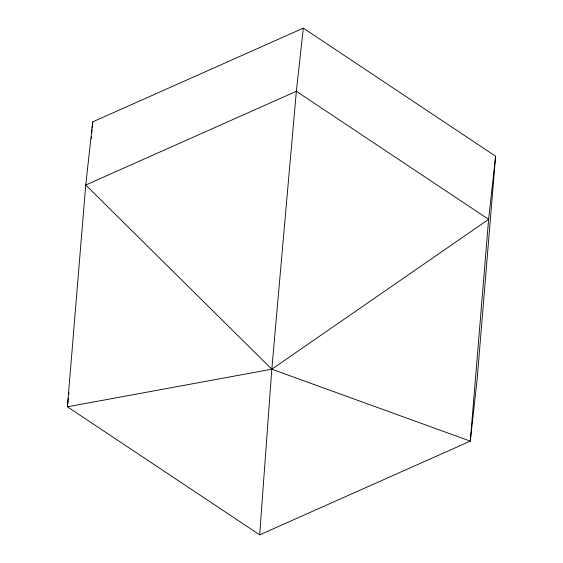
<?xml version="1.0" encoding="UTF-8"?>
<svg xmlns="http://www.w3.org/2000/svg" width="563" height="563" viewBox="0 0 563 563"><rect width="100%" height="100%" fill="white"/><g stroke="black" fill="none" stroke-linecap="round" stroke-linejoin="round"><path stroke-width="0.84" d="M259.677 534.85L271.816 369.201L296.349 91.297L303.323 28.15L495.595 156.204L477.255 377.977L470.288 441.125L259.677 534.85L67.405 406.796L85.745 185.023L92.712 121.875L303.323 28.15M91.34 138.526L91.48 136.774M91.769 133.269L92.065 129.764M92.205 128.012L92.712 121.875M68.362 398.147L67.405 406.796L271.816 369.201L488.621 219.352L495.595 156.204M68.742 394.684L68.932 392.96M488.621 219.352L470.288 441.125L271.816 369.201L85.745 185.023L296.349 91.297L488.621 219.352"/></g></svg>
